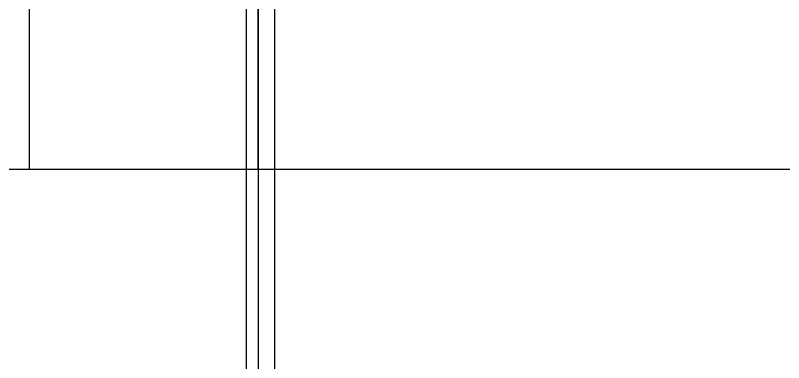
# Model space of a CAD drawing. Header units: millimetres. Extents: x 0 to 69574, y -5 to 41746.
# Drawn here: x 45840 to 45974.3, y 12505.6 to 12566.3 of the extents above; entities that cross this region are included whole.
import ezdxf

# ---------------------------------------------------------------- set-up
doc = ezdxf.new("R2010")
doc.units = ezdxf.units.MM
doc.layers.add('! NO PLOT !', color=7, linetype='Continuous', true_color=0xff75dd, plot=False)
doc.layers.add('000-PI-Oprema', color=30, linetype='Continuous', lineweight=5)
doc.layers.add('002-PI-Kabelska kanalica', color=150, linetype='Continuous')

# ---------------------------------------------------------------- blocks, each defined once
blk = doc.blocks.new('*U574')
at = {"layer": '002-PI-Kabelska kanalica'}
blk.add_line((-20, -100), (-20, 791), dxfattribs=at)
blk = doc.blocks.new('*U899')
at = {"layer": '002-PI-Kabelska kanalica'}
for p, q in [((-20, -100), (-20, 70)), ((20, -100), (20, 70)), ((-20, -100), (20, -100))]:
    blk.add_line(p, q, dxfattribs=at)
blk = doc.blocks.new('spojnica')
at = {"layer": '! NO PLOT !', "transparency": 33554687}
for p, q in [((44856.49, 28811.5), (44856.49, 26919.4)), ((44861.49, 28809.4), (44861.49, 26919.4))]:
    blk.add_line(p, q, dxfattribs=at)
blk = doc.blocks.new('montažnaa')
at = {"layer": '! NO PLOT !'}
blk.add_line((46568.64, 28809.4), (46568.64, 26919.4), dxfattribs=at)

msp = doc.modelspace()

# ---------------------------------------------------------------- block references
msp.add_blockref('*U899', (45862.483, 12639.404))
at = {"rotation": 270}
msp.add_blockref('*U574', (45390.483, 12519.404), dxfattribs=at)
at = {"layer": '000-PI-Oprema'}
for name, p in [('spojnica', (1023.847, -16100)), ('montažnaa', (-686.158, -16100))]:
    msp.add_blockref(name, p, dxfattribs=at)

doc.saveas('drawing.dxf')
